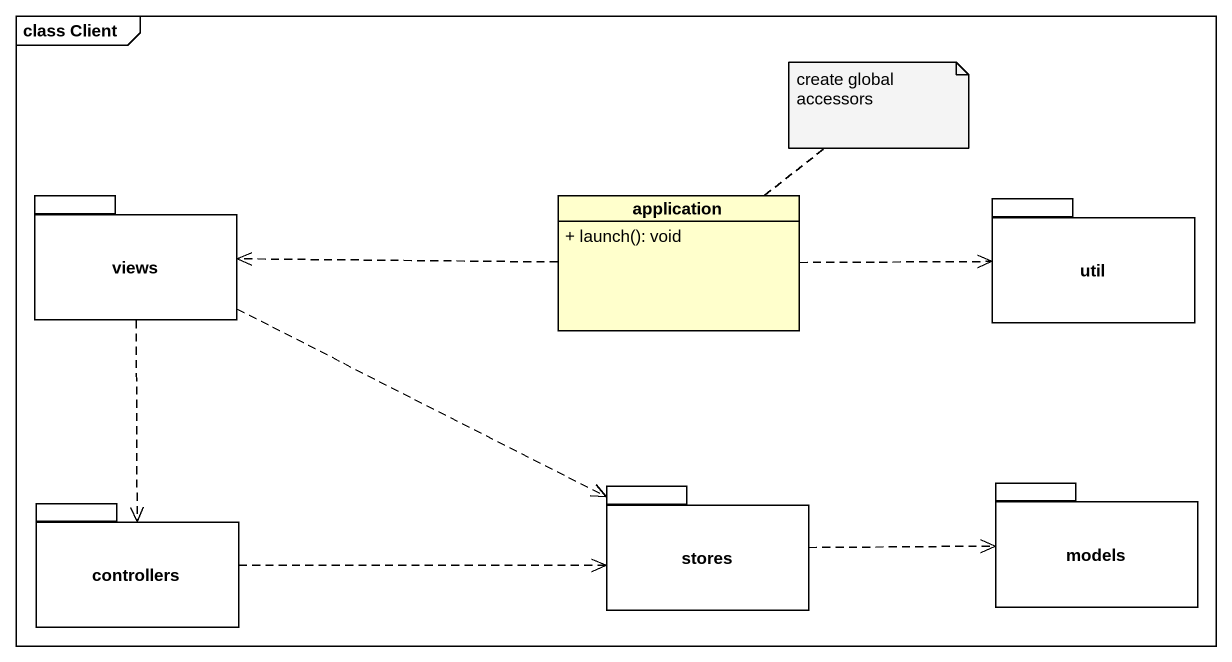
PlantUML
@startuml
mainframe class Client
hide circle
hide empty members
skinparam classAttributeIconSize 0
package views {
}
class application {
  + launch(): void
}
package util {
}
package controllers {
}
package stores {
}
package models {
}
views ..> controllers
views .right.> stores
application .left.> views
application .right.> util
controllers .right.> stores
stores .right.> models
note top of application : create global accessors
@enduml
